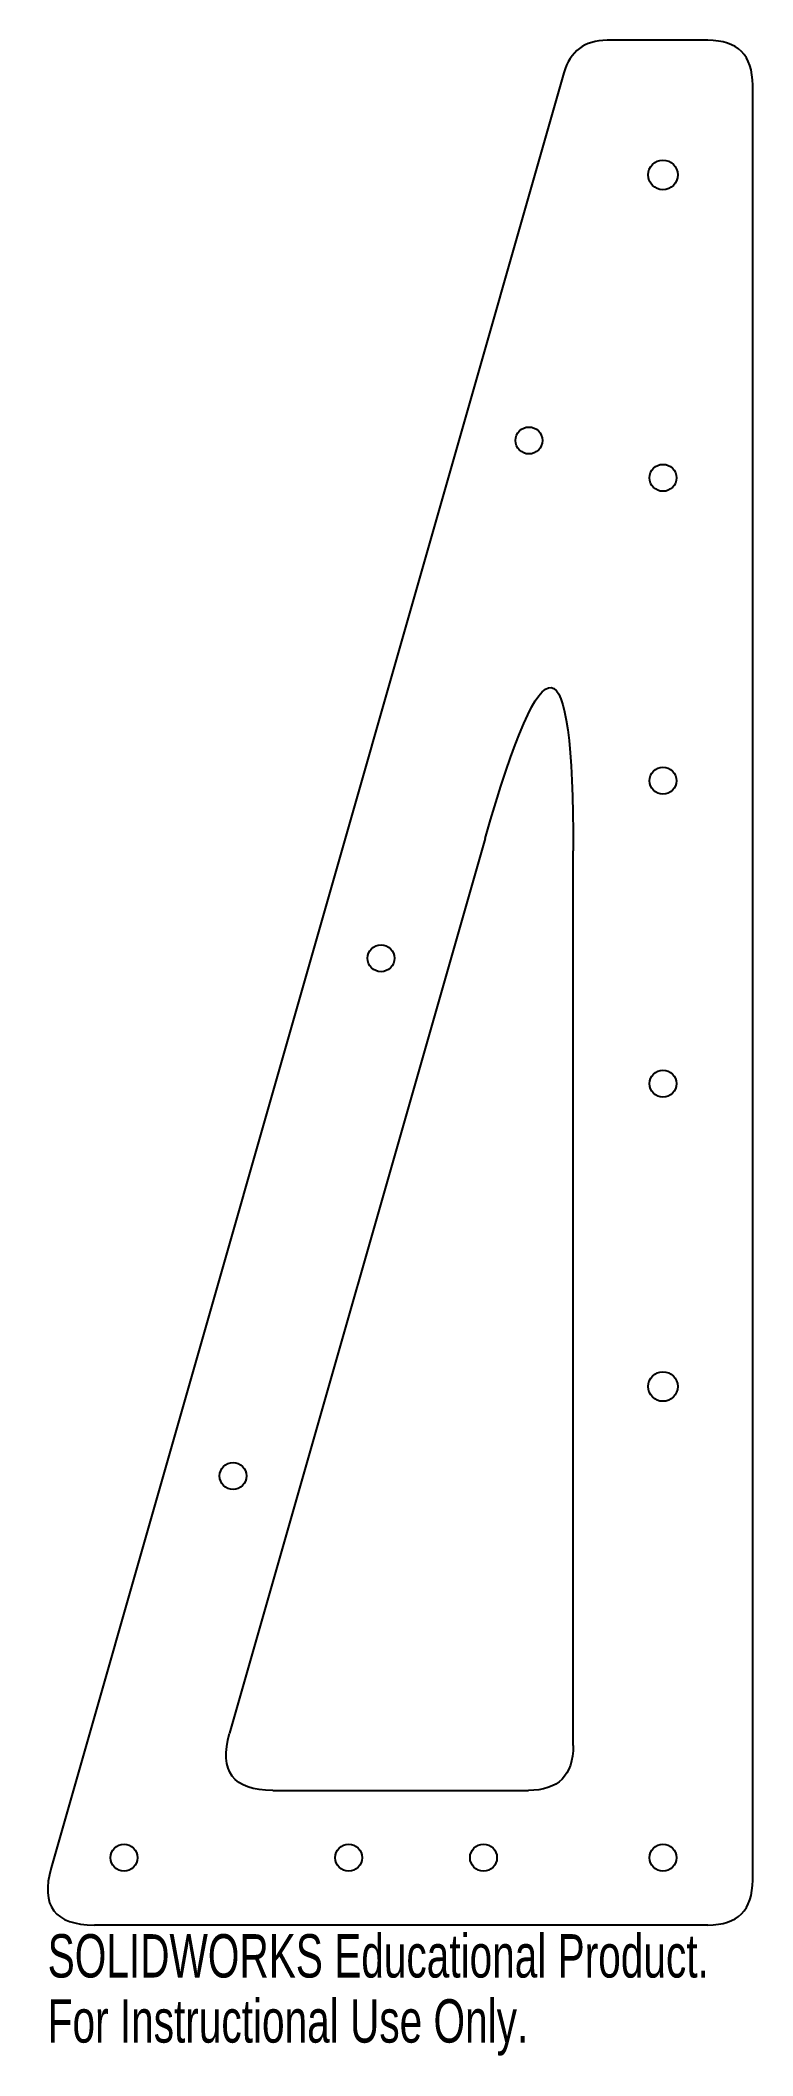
# Model space of a CAD drawing. Header units: millimetres. Extents: x -79 to 0, y -15 to 210.
import ezdxf

# ---------------------------------------------------------------- set-up
doc = ezdxf.new("R2010")
doc.units = ezdxf.units.MM
doc.styles.add('SLDTEXTSTYLE0', font='TXT', dxfattribs={"width": 0.7})

msp = doc.modelspace()

# ---------------------------------------------------------------- linework, layer by layer
at = {"color": 7, "linetype": 'Continuous', "lineweight": 25}
for p, q in [((-5, 210), (-16.23, 210)), ((-21.04, 206.37), (-78.18, 6.37)), ((0, 5), (0, 205)), ((-29.81, 121.07), (-58.29, 21.37)), ((-20, 20), (-20, 119.7)), ((-53.49, 15), (-25, 15)), ((-5, 0), (-73.37, 0))]:
    msp.add_line(p, q, dxfattribs=at)
for centre, radius in [((-10, 195), 1.65), ((-24.94, 165.41), 1.5), ((-10, 161.25), 1.5), ((-10, 127.5), 1.5), ((-41.42, 107.72), 1.5), ((-10, 93.75), 1.5), ((-10, 60), 1.65), ((-57.91, 50.03), 1.5), ((-70.06, 7.5), 1.5), ((-45.03, 7.5), 1.5), ((-30, 7.5), 1.5), ((-10, 7.5), 1.5)]:
    msp.add_circle(centre, radius, dxfattribs=at)
for points in [[(-16.23, 210), (-18.74, 210), (-20.35, 208.79), (-21.04, 206.37)], [(0, 205), (0, 208.33), (-1.67, 210), (-5, 210)], [(-29.81, 121.07), (-23.27, 143.96), (-20, 143.5), (-20, 119.7)], [(-53.49, 15), (-57.9, 15), (-59.51, 17.12), (-58.29, 21.37)], [(-20, 20), (-20, 16.67), (-21.67, 15), (-25, 15)], [(-78.18, 6.37), (-79.39, 2.12), (-77.79, 0), (-73.37, 0)], [(-5, 0), (-1.67, 0), (0, 1.67), (0, 5)]]:
    msp.add_open_spline(points, degree=3, dxfattribs=at)

# ---------------------------------------------------------------- texts
at = {"color": 7, "linetype": 'Continuous', "char_height": 4.8336, "attachment_point": 1, "style": 'SLDTEXTSTYLE0'}
for s, insert in [('SOLIDWORKS Educational Product.', (-78.57, -1.02)), ('For Instructional Use Only.', (-78.57, -8.27))]:
    msp.add_mtext(s, dxfattribs=dict(at, insert=insert))

doc.saveas('drawing.dxf')
